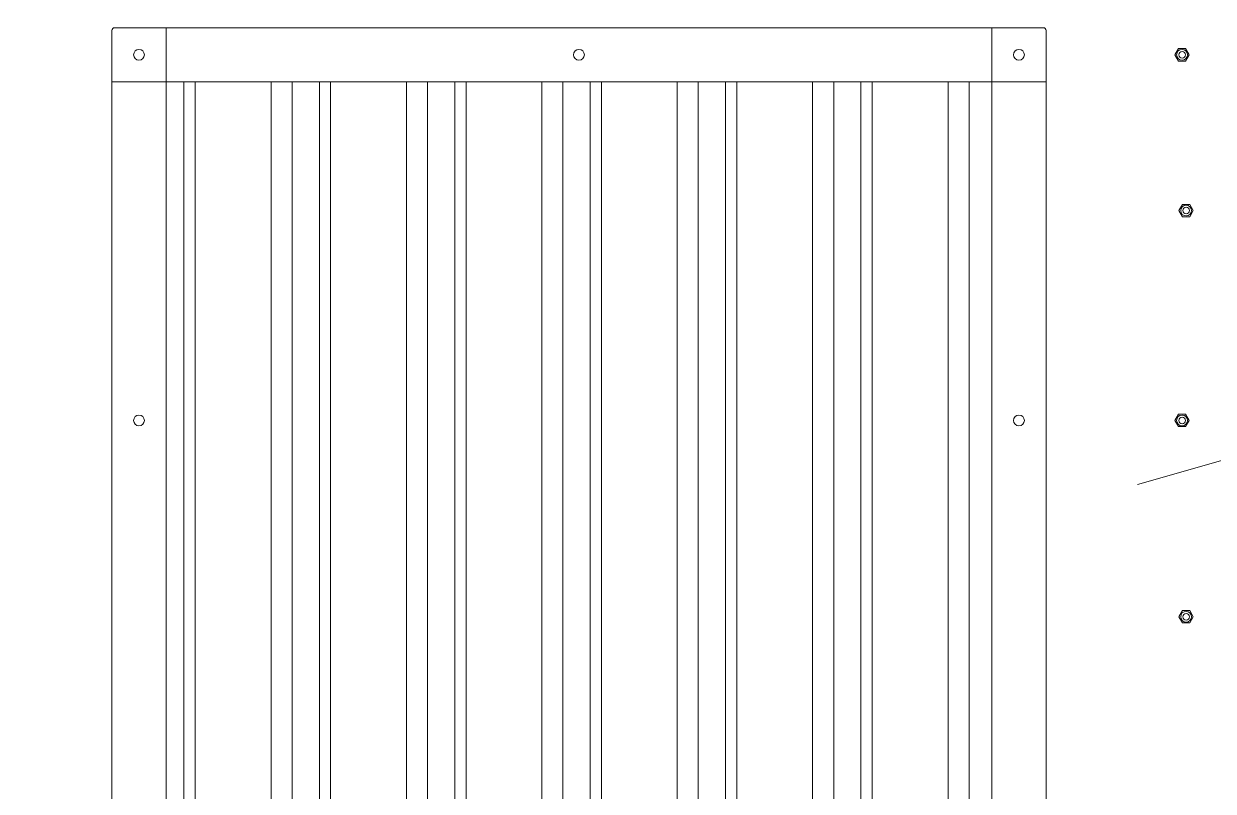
# Model space of a CAD drawing. Header units: millimetres. Extents: x 1322820 to 1391563, y 1051909 to 1098256.
# Drawn here: x 1363770 to 1364639, y 1068749 to 1069310 of the extents above; entities that cross this region are included whole.
import ezdxf

# ---------------------------------------------------------------- set-up
doc = ezdxf.new("R2010")
doc.units = ezdxf.units.MM
doc.header["$MEASUREMENT"] = 0
doc.linetypes.add('AStair_dashed', pattern=[1800, 800, -1000])
doc.layers.get('0').update_dxf_attribs({"true_color": 0x787878})
doc.layers.add('instalatii - echipamente_Pen_No__21', color=7, linetype='Continuous', lineweight=20, true_color=0x787878)
doc.layers.add('New_arhitectura - desen 2D_Pen_No__2', color=7, linetype='Continuous', lineweight=13, true_color=0x787878)

# ---------------------------------------------------------------- blocks, each defined once
blk = doc.blocks.new('terasa')
at = {"layer": 'instalatii - echipamente_Pen_No__21', "linetype": 'Continuous', "lineweight": 20}
for p, q in [((1363834.473, 1069304.99), (1363834.473, 1069267.408)), ((1363874.033, 1069306.968), (1363836.451, 1069306.968)), ((1364477.33, 1069306.968), (1363874.033, 1069306.968)), ((1363874.033, 1069306.968), (1363874.033, 1069304.99)), ((1363874.033, 1069306.968), (1363874.033, 1069304.99)), ((1363874.033, 1069269.386), (1363874.033, 1069304.99)), ((1363874.033, 1069267.408), (1363874.033, 1069304.99)), ((1364477.33, 1069306.968), (1364477.33, 1069304.99)), ((1364477.33, 1069304.99), (1364477.33, 1069306.968)), ((1364514.912, 1069306.968), (1364477.33, 1069306.968)), ((1364477.33, 1069304.99), (1364477.33, 1069269.386)), ((1364477.33, 1069304.99), (1364477.33, 1069267.408)), ((1364516.89, 1069267.408), (1364516.89, 1069304.99)), ((1364611.061, 1069287.188), (1364613.673, 1069291.713)), ((1364613.673, 1069291.713), (1364611.061, 1069287.188)), ((1364613.673, 1069282.663), (1364611.061, 1069287.188)), ((1364611.061, 1069287.188), (1364613.673, 1069282.663)), ((1364613.673, 1069291.713), (1364618.898, 1069291.713)), ((1364618.898, 1069291.713), (1364613.673, 1069291.713)), ((1364618.898, 1069291.713), (1364621.511, 1069287.188)), ((1364621.511, 1069287.188), (1364618.898, 1069291.713)), ((1364621.511, 1069287.188), (1364618.898, 1069282.663)), ((1364618.898, 1069282.663), (1364621.511, 1069287.188)), ((1364618.898, 1069282.663), (1364613.673, 1069282.663)), ((1364613.673, 1069282.663), (1364618.898, 1069282.663)), ((1363834.473, 1069267.408), (1363834.473, 1068476.199)), ((1363834.473, 1069267.408), (1363836.451, 1069267.408)), ((1363836.451, 1069267.408), (1363834.473, 1069267.408)), ((1363836.451, 1069267.408), (1363872.055, 1069267.408)), ((1363836.451, 1069267.408), (1363874.033, 1069267.408)), ((1364477.33, 1069267.408), (1363874.033, 1069267.408)), ((1363874.033, 1069267.408), (1363874.033, 1068476.199)), ((1363887.104, 1068476.199), (1363887.104, 1069267.408)), ((1363895.367, 1068476.199), (1363895.367, 1069267.408)), ((1363950.775, 1068476.199), (1363950.775, 1069267.408)), ((1363966.154, 1068476.199), (1363966.154, 1069267.408)), ((1363986.006, 1068476.199), (1363986.006, 1069267.408)), ((1363994.268, 1068476.199), (1363994.268, 1069267.408)), ((1364049.676, 1068476.199), (1364049.676, 1069267.408)), ((1364065.055, 1068476.199), (1364065.055, 1069267.408)), ((1364084.907, 1068476.199), (1364084.907, 1069267.408)), ((1364093.169, 1068476.199), (1364093.169, 1069267.408)), ((1364148.577, 1068476.199), (1364148.577, 1069267.408)), ((1364163.956, 1068476.199), (1364163.956, 1069267.408)), ((1364183.808, 1068476.199), (1364183.808, 1069267.408)), ((1364192.07, 1068476.199), (1364192.07, 1069267.408)), ((1364247.478, 1068476.199), (1364247.478, 1069267.408)), ((1364262.858, 1068476.199), (1364262.858, 1069267.408)), ((1364282.709, 1068476.199), (1364282.709, 1069267.408)), ((1364290.971, 1068476.199), (1364290.971, 1069267.408)), ((1364346.38, 1068476.199), (1364346.38, 1069267.408)), ((1364361.759, 1068476.199), (1364361.759, 1069267.408)), ((1364381.61, 1068476.199), (1364381.61, 1069267.408)), ((1364389.872, 1068476.199), (1364389.872, 1069267.408)), ((1364445.281, 1068476.199), (1364445.281, 1069267.408)), ((1364460.66, 1068476.199), (1364460.66, 1069267.408)), ((1364477.33, 1068476.199), (1364477.33, 1069267.408)), ((1364477.33, 1069267.408), (1364514.912, 1069267.408)), ((1364479.308, 1069267.408), (1364514.912, 1069267.408)), ((1364516.89, 1069267.408), (1364514.912, 1069267.408)), ((1364516.89, 1069267.408), (1364514.912, 1069267.408)), ((1364516.89, 1068476.199), (1364516.89, 1069267.408)), ((1364614.028, 1069173.452), (1364616.64, 1069177.977)), ((1364616.64, 1069177.977), (1364614.028, 1069173.452)), ((1364616.64, 1069177.977), (1364621.865, 1069177.977)), ((1364621.865, 1069177.977), (1364616.64, 1069177.977)), ((1364621.865, 1069177.977), (1364624.478, 1069173.452)), ((1364624.478, 1069173.452), (1364621.865, 1069177.977)), ((1364616.64, 1069168.927), (1364614.028, 1069173.452)), ((1364614.028, 1069173.452), (1364616.64, 1069168.927)), ((1364621.865, 1069168.927), (1364616.64, 1069168.927)), ((1364616.64, 1069168.927), (1364621.865, 1069168.927)), ((1364624.478, 1069173.452), (1364621.865, 1069168.927)), ((1364621.865, 1069168.927), (1364624.478, 1069173.452)), ((1364611.061, 1069020.155), (1364613.673, 1069024.68)), ((1364613.673, 1069024.68), (1364611.061, 1069020.155)), ((1364613.673, 1069015.63), (1364611.061, 1069020.155)), ((1364611.061, 1069020.155), (1364613.673, 1069015.63)), ((1364613.673, 1069024.68), (1364618.898, 1069024.68)), ((1364618.898, 1069024.68), (1364613.673, 1069024.68)), ((1364618.898, 1069024.68), (1364621.511, 1069020.155)), ((1364621.511, 1069020.155), (1364618.898, 1069024.68)), ((1364621.511, 1069020.155), (1364618.898, 1069015.63)), ((1364618.898, 1069015.63), (1364621.511, 1069020.155)), ((1364618.898, 1069015.63), (1364613.673, 1069015.63)), ((1364613.673, 1069015.63), (1364618.898, 1069015.63)), ((1364614.028, 1068876.748), (1364616.64, 1068881.273)), ((1364616.64, 1068881.273), (1364614.028, 1068876.748)), ((1364616.64, 1068881.273), (1364621.865, 1068881.273)), ((1364621.865, 1068881.273), (1364616.64, 1068881.273)), ((1364621.865, 1068881.273), (1364624.478, 1068876.748)), ((1364624.478, 1068876.748), (1364621.865, 1068881.273)), ((1364616.64, 1068872.224), (1364614.028, 1068876.748)), ((1364614.028, 1068876.748), (1364616.64, 1068872.224)), ((1364621.865, 1068872.224), (1364616.64, 1068872.224)), ((1364616.64, 1068872.224), (1364621.865, 1068872.224)), ((1364624.478, 1068876.748), (1364621.865, 1068872.224)), ((1364621.865, 1068872.224), (1364624.478, 1068876.748))]:
    blk.add_line(p, q, dxfattribs=at)
for centre, radius in [((1363854.253, 1069287.188), 3.956), ((1364175.681, 1069287.188), 3.956), ((1364497.11, 1069287.188), 3.956), ((1364616.286, 1069287.188), 3.956), ((1364616.286, 1069287.188), 2.431), ((1364619.253, 1069173.452), 3.956), ((1364619.253, 1069173.452), 2.431), ((1363854.253, 1069020.155), 3.956), ((1364497.11, 1069020.155), 3.956), ((1364616.286, 1069020.155), 3.956), ((1364616.286, 1069020.155), 2.431), ((1364619.253, 1068876.748), 3.956), ((1364619.253, 1068876.748), 2.431)]:
    blk.add_circle(centre, radius, dxfattribs=at)
for centre, start, end in [((1363836.451, 1069304.99), 90, 180), ((1364514.912, 1069304.99), 0, 90)]:
    blk.add_arc(centre, 1.978, start, end, dxfattribs=at)
at = {"layer": 'New_arhitectura - desen 2D_Pen_No__2', "linetype": 'AStair_dashed', "lineweight": 13}
blk.add_line((1355928.539, 1066506.317), (1366234.763, 1069443.92), dxfattribs=at)

msp = doc.modelspace()

# ---------------------------------------------------------------- block references
msp.add_blockref('terasa', (0, 0))

doc.saveas('drawing.dxf')
